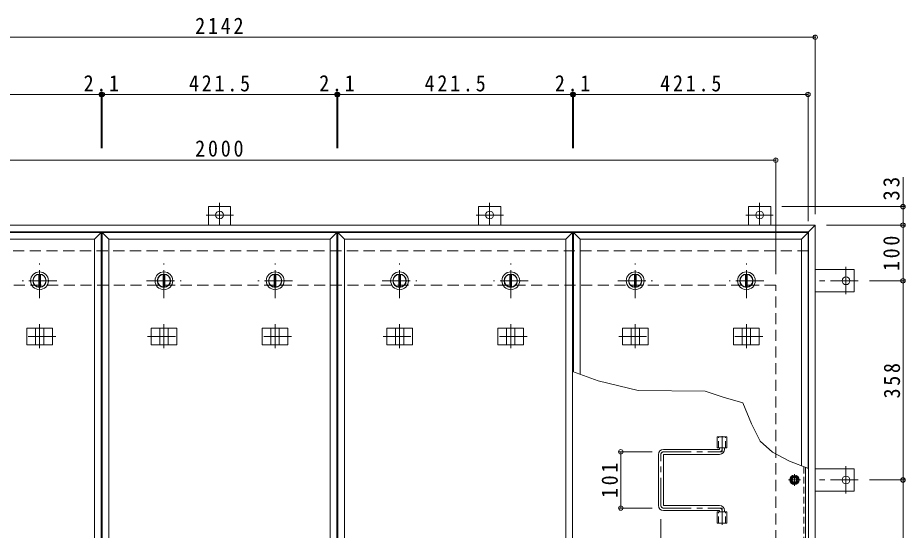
# Model space of a CAD drawing. Units: millimetres at full size, sheet at 1:10. Extents: x -2682 to 2797, y -1962 to 1822.
# Drawn here: x -1640 to -44, y 443 to 1364 of the extents above; entities that cross this region are included whole.
import ezdxf

# ---------------------------------------------------------------- set-up
doc = ezdxf.new("R2010")
doc.units = ezdxf.units.MM
doc.header["$LTSCALE"] = 10
doc.header["$PDMODE"] = 32
doc.header["$PDSIZE"] = 8
for name, pattern in [('CHAIN1', [8, 5, -1, 1, -1]), ('DASHED1', [1.8, 1.2, -0.6]), ('DASHED2', [3, 2, -1])]:
    doc.linetypes.add(name, pattern=pattern)
for name, color, linetype, lineweight in [('0-1_躯体', 2, 'Continuous', 9), ('0-2_仕上', 3, 'Continuous', 9), ('0-3_建具', 4, 'Continuous', 9), ('0-5_寸法', 7, 'Continuous', 9), ('0-6_ハッチ', 6, 'Continuous', 9), ('0-7', 5, 'Continuous', 5), ('0-A', 3, 'CHAIN1', 9), ('0-B', 2, 'Continuous', 9), ('0-C', 2, 'Continuous', 9), ('0-E', 3, 'Continuous', 9), ('0-F', 7, 'Continuous', 9)]:
    doc.layers.add(name, color=color, linetype=linetype, lineweight=lineweight)
doc.styles.add('ＭＳ ゴシック', font='')
doc.styles.get('ＭＳ ゴシック').set_extended_font_data('MS Gothic')

msp = doc.modelspace()

# ---------------------------------------------------------------- linework, layer by layer
at = {"layer": '0-1_躯体', "linetype": 'DASHED2'}
for p, q in [((-217.83, 945.44), (-2335.83, 945.44)), ((-2276.83, 883.44), (-276.83, 883.44)), ((-276.83, 183.44), (-276.83, 883.44))]:
    msp.add_line(p, q, dxfattribs=at)
at = {"layer": '0-1_躯体', "linetype": 'CHAIN1'}
for p, q in [((-1600.45, 860.44), (-1600.45, 922.44)), ((-1176.83, 860.44), (-1176.83, 922.44)), ((-753.2, 860.44), (-753.2, 922.44)), ((-329.58, 860.44), (-329.58, 922.44)), ((-1569.45, 891.44), (-1631.45, 891.44)), ((-1145.83, 891.44), (-1207.83, 891.44)), ((-722.2, 891.44), (-784.2, 891.44)), ((-298.58, 891.44), (-360.58, 891.44))]:
    msp.add_line(p, q, dxfattribs=at)
at = {"layer": '0-1_躯体'}
for p, q in [((-1601.95, 902.84), (-1601.95, 880.04)), ((-1598.95, 902.84), (-1598.95, 880.04)), ((-1178.33, 902.84), (-1178.33, 880.04)), ((-1175.33, 902.84), (-1175.33, 880.04)), ((-754.7, 902.84), (-754.7, 880.04)), ((-751.7, 902.84), (-751.7, 880.04)), ((-331.08, 902.84), (-331.08, 880.04)), ((-328.08, 902.84), (-328.08, 880.04))]:
    msp.add_line(p, q, dxfattribs=at)
for centre, radius in [((-1600.45, 891.44), 16), ((-1600.45, 891.44), 12), ((-1600.45, 891.44), 11.5), ((-1176.83, 891.44), 16), ((-1176.83, 891.44), 12), ((-1176.83, 891.44), 11.5), ((-753.2, 891.44), 16), ((-753.2, 891.44), 12), ((-753.2, 891.44), 11.5), ((-329.58, 891.44), 16), ((-329.58, 891.44), 12), ((-329.58, 891.44), 11.5)]:
    msp.add_circle(centre, radius, dxfattribs=at)
at = {"layer": '0-2_仕上'}
for p, q in [((-1911.2, 978.44), (-1489.7, 978.44)), ((-1489.7, 978.44), (-1489.7, 88.44)), ((-1487.58, 978.44), (-1066.08, 978.44)), ((-1487.58, 978.44), (-1475.58, 966.44)), ((-1487.58, 88.44), (-1487.58, 978.44)), ((-1066.08, 978.44), (-1066.08, 88.44)), ((-1063.95, 978.44), (-642.45, 978.44)), ((-1063.95, 978.44), (-1051.95, 966.44)), ((-1063.95, 88.44), (-1063.95, 978.44)), ((-642.45, 978.44), (-642.45, 88.44)), ((-640.33, 978.44), (-218.83, 978.44)), ((-640.33, 978.44), (-628.33, 966.44)), ((-640.33, 727.68), (-640.33, 978.44)), ((-218.83, 978.44), (-218.83, 554.21)), ((-1501.7, 966.44), (-1501.7, 100.44)), ((-1475.58, 100.44), (-1475.58, 966.44)), ((-1078.08, 966.44), (-1078.08, 100.44)), ((-1051.95, 100.44), (-1051.95, 966.44)), ((-654.45, 966.44), (-654.45, 100.44)), ((-628.33, 723.35), (-628.33, 966.44)), ((-230.83, 966.44), (-230.83, 558.86)), ((-381.98, 590.94), (-381.98, 610.94)), ((-381.98, 610.94), (-364.68, 610.94)), ((-364.68, 590.94), (-364.68, 610.94)), ((-381.98, 590.94), (-364.68, 590.94)), ((-381.98, 455.94), (-381.98, 475.94)), ((-381.98, 475.94), (-364.68, 475.94)), ((-364.68, 455.94), (-364.68, 475.94)), ((-381.98, 455.94), (-364.68, 455.94))]:
    msp.add_line(p, q, dxfattribs=at)
at = {"layer": '0-2_仕上', "linetype": 'DASHED1'}
for p, q in [((-379.68, 590.94), (-379.68, 610.94)), ((-366.98, 590.94), (-366.98, 610.94)), ((-379.68, 455.94), (-379.68, 475.94)), ((-366.98, 455.94), (-366.98, 475.94))]:
    msp.add_line(p, q, dxfattribs=at)
at = {"layer": '0-2_仕上'}
for points in [[(-1899.2, 966.44), (-1501.7, 966.44), (-1489.7, 978.44)], [(-1475.58, 966.44), (-1078.08, 966.44), (-1066.08, 978.44)], [(-1051.95, 966.44), (-654.45, 966.44), (-642.45, 978.44)], [(-628.33, 966.44), (-230.83, 966.44), (-218.83, 978.44)]]:
    msp.add_lwpolyline(points, dxfattribs=at)
at = {"layer": '0-3_建具', "color": 2}
for p, q in [((-205.83, 991.44), (-2347.83, 991.44)), ((-205.83, 991.44), (-217.83, 979.44)), ((-205.83, 75.44), (-205.83, 991.44)), ((-217.83, 979.44), (-2335.83, 979.44)), ((-217.83, 87.44), (-217.83, 979.44))]:
    msp.add_line(p, q, dxfattribs=at)
at = {"layer": '0-3_建具'}
for p, q in [((-1623.54, 806.44), (-1623.54, 776.44)), ((-1577.36, 806.44), (-1623.54, 806.44)), ((-1607.95, 806.44), (-1607.95, 776.44)), ((-1592.95, 806.44), (-1592.95, 776.44)), ((-1577.36, 806.44), (-1577.36, 776.44)), ((-1399.92, 806.44), (-1353.74, 806.44)), ((-1399.92, 806.44), (-1399.92, 776.44)), ((-1384.33, 806.44), (-1384.33, 776.44)), ((-1369.33, 806.44), (-1369.33, 776.44)), ((-1353.74, 806.44), (-1353.74, 776.44)), ((-1199.92, 806.44), (-1199.92, 776.44)), ((-1153.74, 806.44), (-1199.92, 806.44)), ((-1184.33, 806.44), (-1184.33, 776.44)), ((-1169.33, 806.44), (-1169.33, 776.44)), ((-1153.74, 806.44), (-1153.74, 776.44)), ((-976.29, 806.44), (-930.11, 806.44)), ((-976.29, 806.44), (-976.29, 776.44)), ((-960.7, 806.44), (-960.7, 776.44)), ((-945.7, 806.44), (-945.7, 776.44)), ((-930.11, 806.44), (-930.11, 776.44)), ((-776.29, 806.44), (-776.29, 776.44)), ((-730.11, 806.44), (-776.29, 806.44)), ((-760.7, 806.44), (-760.7, 776.44)), ((-745.7, 806.44), (-745.7, 776.44)), ((-730.11, 806.44), (-730.11, 776.44)), ((-552.67, 806.44), (-506.49, 806.44)), ((-552.67, 806.44), (-552.67, 776.44)), ((-537.08, 806.44), (-537.08, 776.44)), ((-522.08, 806.44), (-522.08, 776.44)), ((-506.49, 806.44), (-506.49, 776.44)), ((-352.67, 806.44), (-352.67, 776.44)), ((-306.49, 806.44), (-352.67, 806.44)), ((-337.08, 806.44), (-337.08, 776.44)), ((-322.08, 806.44), (-322.08, 776.44)), ((-306.49, 806.44), (-306.49, 776.44)), ((-1577.36, 776.44), (-1623.54, 776.44)), ((-1399.92, 776.44), (-1353.74, 776.44)), ((-1153.74, 776.44), (-1199.92, 776.44)), ((-976.29, 776.44), (-930.11, 776.44)), ((-730.11, 776.44), (-776.29, 776.44)), ((-552.67, 776.44), (-506.49, 776.44)), ((-306.49, 776.44), (-352.67, 776.44))]:
    msp.add_line(p, q, dxfattribs=at)
at = {"layer": '0-3_建具', "linetype": 'CHAIN1'}
for p, q in [((-1600.45, 813.56), (-1600.45, 770.32)), ((-1376.83, 813.56), (-1376.83, 770.32)), ((-1176.83, 813.56), (-1176.83, 770.32)), ((-953.2, 813.56), (-953.2, 770.32)), ((-753.2, 813.56), (-753.2, 770.32)), ((-529.58, 813.56), (-529.58, 770.32)), ((-329.58, 813.56), (-329.58, 770.32)), ((-1571.04, 791.44), (-1629.86, 791.44)), ((-1406.24, 791.44), (-1347.42, 791.44)), ((-1147.42, 791.44), (-1206.24, 791.44)), ((-982.61, 791.44), (-923.79, 791.44)), ((-723.79, 791.44), (-782.61, 791.44)), ((-558.99, 791.44), (-500.17, 791.44)), ((-300.17, 791.44), (-358.99, 791.44))]:
    msp.add_line(p, q, dxfattribs=at)
at = {"layer": '0-5_寸法'}
msp.add_line((-217.83, 553.82), (-252.37, 567.2), dxfattribs=at)
for points in [[(-403.86, 693.26), (-524.01, 693.98), (-595.94, 711.66), (-642.45, 728.45)], [(-336.34, 671.77), (-371.3, 682.46), (-403.86, 693.26)], [(-252.37, 567.2), (-282.6, 583.62), (-305.17, 602.86), (-320.53, 634.31), (-336.34, 671.77)]]:
    msp.add_lwpolyline(points, dxfattribs=at)
at = {"layer": '0-6_ハッチ', "linetype": 'CHAIN1'}
for p, q in [((-373.33, 612.32), (-373.33, 583.94)), ((-483.33, 487.45), (-483.33, 579.43)), ((-478.82, 583.94), (-373.33, 583.94)), ((-478.82, 482.94), (-373.33, 482.94)), ((-373.33, 453.05), (-373.33, 482.94))]:
    msp.add_line(p, q, dxfattribs=at)
at = {"layer": '0-6_ハッチ'}
for p, q in [((-377.83, 589.44), (-377.83, 590.94)), ((-368.83, 588.44), (-368.83, 590.94)), ((-487.83, 487.44), (-487.83, 579.44)), ((-378.83, 588.44), (-478.83, 588.44)), ((-478.83, 488.44), (-478.83, 578.44)), ((-477.83, 579.44), (-377.83, 579.44)), ((-477.83, 487.44), (-377.83, 487.44)), ((-378.83, 478.44), (-478.83, 478.44)), ((-377.83, 477.44), (-377.83, 475.94)), ((-368.83, 478.44), (-368.83, 475.94))]:
    msp.add_line(p, q, dxfattribs=at)
for centre, radius, start, end in [((-478.83, 579.44), 9, 90, 180), ((-477.83, 578.44), 1, 90, 180), ((-378.83, 589.44), 1, 270, 0), ((-377.83, 588.44), 9, 270, 0), ((-478.83, 487.44), 9, 180, 270), ((-477.83, 488.44), 1, 180, 270), ((-377.83, 478.44), 9, 0, 90), ((-378.83, 477.44), 1, 0, 90)]:
    msp.add_arc(centre, radius, start, end, dxfattribs=at)
at = {"layer": '0-6_ハッチ', "linetype": 'CHAIN1'}
for centre, radius, start, end in [((-478.82, 579.43), 4.51, 90, 180), ((-377.83, 588.44), 4.5, 270.29569, 0), ((-478.82, 487.45), 4.51, 180, 270), ((-377.83, 478.44), 4.5, 0, 89.70431)]:
    msp.add_arc(centre, radius, start, end, dxfattribs=at)
at = {"layer": '0-7'}
for radius in [5, 4.19]:
    msp.add_circle((-243.33, 533.44), radius, dxfattribs=at)
at = {"layer": '0-A'}
for p, q in [((-243.33, 522.76), (-243.33, 544.12)), ((-232.65, 533.44), (-254.01, 533.44))]:
    msp.add_line(p, q, dxfattribs=at)
at = {"layer": '0-A', "linetype": 'DASHED1'}
msp.add_line((-226.53, 557.19), (-226.53, 133.14), dxfattribs=at)
at = {"layer": '0-A', "linetype": 'Continuous'}
msp.add_line((-223.33, 129.94), (-223.33, 555.95), dxfattribs=at)
at = {"layer": '0-B'}
for p, q in [((-250.83, 533.44), (-247.07, 539.94)), ((-250.83, 533.44), (-247.07, 526.94)), ((-247.07, 539.94), (-239.58, 539.94)), ((-247.07, 526.94), (-239.58, 526.94)), ((-235.83, 533.44), (-239.58, 539.94)), ((-235.83, 533.44), (-239.58, 526.94))]:
    msp.add_line(p, q, dxfattribs=at)
for radius in [8.5, 6.5]:
    msp.add_circle((-243.33, 533.44), radius, dxfattribs=at)
at = {"layer": '0-C', "linetype": 'CHAIN1'}
for p, q in [((-1376.83, 860.44), (-1376.83, 922.44)), ((-953.2, 860.44), (-953.2, 922.44)), ((-529.58, 860.44), (-529.58, 922.44)), ((-1407.83, 891.44), (-1345.83, 891.44)), ((-984.2, 891.44), (-922.2, 891.44)), ((-560.58, 891.44), (-498.58, 891.44))]:
    msp.add_line(p, q, dxfattribs=at)
at = {"layer": '0-C'}
for p, q in [((-1378.33, 902.84), (-1378.33, 880.04)), ((-1375.33, 902.84), (-1375.33, 880.04)), ((-954.7, 902.84), (-954.7, 880.04)), ((-951.7, 902.84), (-951.7, 880.04)), ((-531.08, 902.84), (-531.08, 880.04)), ((-528.08, 902.84), (-528.08, 880.04))]:
    msp.add_line(p, q, dxfattribs=at)
for centre, radius in [((-1376.83, 891.44), 16), ((-1376.83, 891.44), 12), ((-1376.83, 891.44), 11.5), ((-953.2, 891.44), 16), ((-953.2, 891.44), 12), ((-953.2, 891.44), 11.5), ((-529.58, 891.44), 16), ((-529.58, 891.44), 12), ((-529.58, 891.44), 11.5)]:
    msp.add_circle(centre, radius, dxfattribs=at)
at = {"layer": '0-E'}
for p, q in [((-1296.83, 991.44), (-1296.83, 1024.64)), ((-1256.83, 1024.64), (-1296.83, 1024.64)), ((-1256.83, 991.44), (-1256.83, 1024.64)), ((-811.33, 991.44), (-811.33, 1024.64)), ((-771.33, 1024.64), (-811.33, 1024.64)), ((-771.33, 991.44), (-771.33, 1024.64)), ((-325.83, 1024.64), (-285.83, 1024.64)), ((-325.83, 991.44), (-325.83, 1024.64)), ((-285.83, 991.44), (-285.83, 1024.64)), ((-205.83, 911.44), (-135.63, 911.44)), ((-135.63, 911.44), (-135.63, 871.44)), ((-205.83, 871.44), (-135.63, 871.44)), ((-205.83, 553.44), (-135.63, 553.44)), ((-135.63, 553.44), (-135.63, 513.44)), ((-205.83, 513.44), (-135.63, 513.44))]:
    msp.add_line(p, q, dxfattribs=at)
at = {"layer": '0-E', "linetype": 'CHAIN1'}
for p, q in [((-1276.83, 1031.8), (-1276.83, 991.64)), ((-791.33, 1031.8), (-791.33, 991.64)), ((-305.83, 1031.8), (-305.83, 991.64)), ((-1251.99, 1009.64), (-1300.87, 1009.64)), ((-766.49, 1009.64), (-815.37, 1009.64)), ((-330.67, 1009.64), (-281.78, 1009.64)), ((-150.63, 916.28), (-150.63, 867.39)), ((-128.47, 891.44), (-205.83, 891.44)), ((-150.63, 558.28), (-150.63, 509.39)), ((-128.47, 533.44), (-205.83, 533.44))]:
    msp.add_line(p, q, dxfattribs=at)
at = {"layer": '0-E'}
for centre in [(-1276.83, 1009.64), (-791.33, 1009.64), (-305.83, 1009.64), (-150.63, 891.44), (-150.63, 533.44)]:
    msp.add_circle(centre, 7, dxfattribs=at)
at = {"layer": '0-F'}
for p, q in [((-2347.83, 1329.15), (-205.83, 1329.15)), ((-205.83, 1332.15), (-205.83, 1011.44)), ((-1489.7, 1229.36), (-1489.7, 1130)), ((-1487.58, 1229.36), (-1487.58, 1130)), ((-1066.08, 1229.36), (-1066.08, 1130)), ((-1063.95, 1229.36), (-1063.95, 1130)), ((-642.45, 1229.36), (-642.45, 1130)), ((-640.33, 1229.36), (-640.33, 1130)), ((-218.83, 1229.36), (-218.83, 998.44)), ((-1911.2, 1226.36), (-1489.7, 1226.36)), ((-1489.7, 1226.36), (-1487.58, 1226.36)), ((-1487.58, 1226.36), (-1066.08, 1226.36)), ((-1066.08, 1226.36), (-1063.95, 1226.36)), ((-1063.95, 1226.36), (-642.45, 1226.36)), ((-642.45, 1226.36), (-640.33, 1226.36)), ((-640.33, 1226.36), (-218.83, 1226.36)), ((-2276.83, 1108.16), (-276.83, 1108.16)), ((-276.83, 1111.16), (-276.83, 903.44)), ((-48.06, 1024.64), (-48.06, 1077.8)), ((-45.06, 1024.64), (-265.83, 1024.64)), ((-48.06, 991.44), (-48.06, 1024.64)), ((-45.06, 991.44), (-185.83, 991.44)), ((-48.06, 991.44), (-48.06, 891.44)), ((-45.06, 891.44), (-108.47, 891.44)), ((-48.06, 891.44), (-48.06, 533.44)), ((-558.48, 583.94), (-498.82, 583.94)), ((-555.48, 583.94), (-555.48, 482.94)), ((-45.06, 533.44), (-108.47, 533.44)), ((-48.06, 533.44), (-48.06, 175.44)), ((-558.48, 482.94), (-498.82, 482.94)), ((-483.33, 357.79), (-483.33, 462.94))]:
    msp.add_line(p, q, dxfattribs=at)
for p in [(-205.83, 1329.15), (-1489.7, 1226.36), (-1487.58, 1226.36), (-1066.08, 1226.36), (-1063.95, 1226.36), (-642.45, 1226.36), (-640.33, 1226.36), (-218.83, 1226.36), (-276.83, 1108.16), (-48.06, 1024.64), (-48.06, 991.44), (-48.06, 891.44), (-555.48, 583.94), (-48.06, 533.44), (-555.48, 482.94)]:
    msp.add_point(p, dxfattribs=at)

# ---------------------------------------------------------------- texts
at = {"layer": '0-F', "color": 2, "char_height": 29.33, "attachment_point": 7, "style": 'ＭＳ ゴシック'}
for s, insert in [('\\T1.28;\\W0.9;2142', (-1320.58, 1335.15)), ('\\T1.27;\\W0.9;2.1', (-1521.14, 1231.36)), ('\\T1.28;\\W0.9;421.5', (-1331.83, 1231.36)), ('\\T1.27;\\W0.9;2.1', (-1097.51, 1231.36)), ('\\T1.28;\\W0.9;421.5', (-908.2, 1231.36)), ('\\T1.27;\\W0.9;2.1', (-673.89, 1231.36)), ('\\T1.28;\\W0.9;421.5', (-484.58, 1231.36)), ('\\T1.28;\\W0.9;2000', (-1320.58, 1114.16))]:
    msp.add_mtext(s, dxfattribs=dict(at, insert=insert))
at = {"layer": '0-F', "color": 2, "char_height": 29.33, "attachment_point": 7, "rotation": 90, "style": 'ＭＳ ゴシック'}
for s, insert in [('\\T1.27;\\W0.95;33', (-54.06, 1035.3)), ('\\T1.27;\\W0.9;100', (-54.06, 908.94)), ('\\T1.27;\\W0.9;358', (-53.06, 679.94)), ('\\T1.27;\\W0.9;101', (-560.48, 500.94))]:
    msp.add_mtext(s, dxfattribs=dict(at, insert=insert))

doc.saveas('drawing.dxf')
